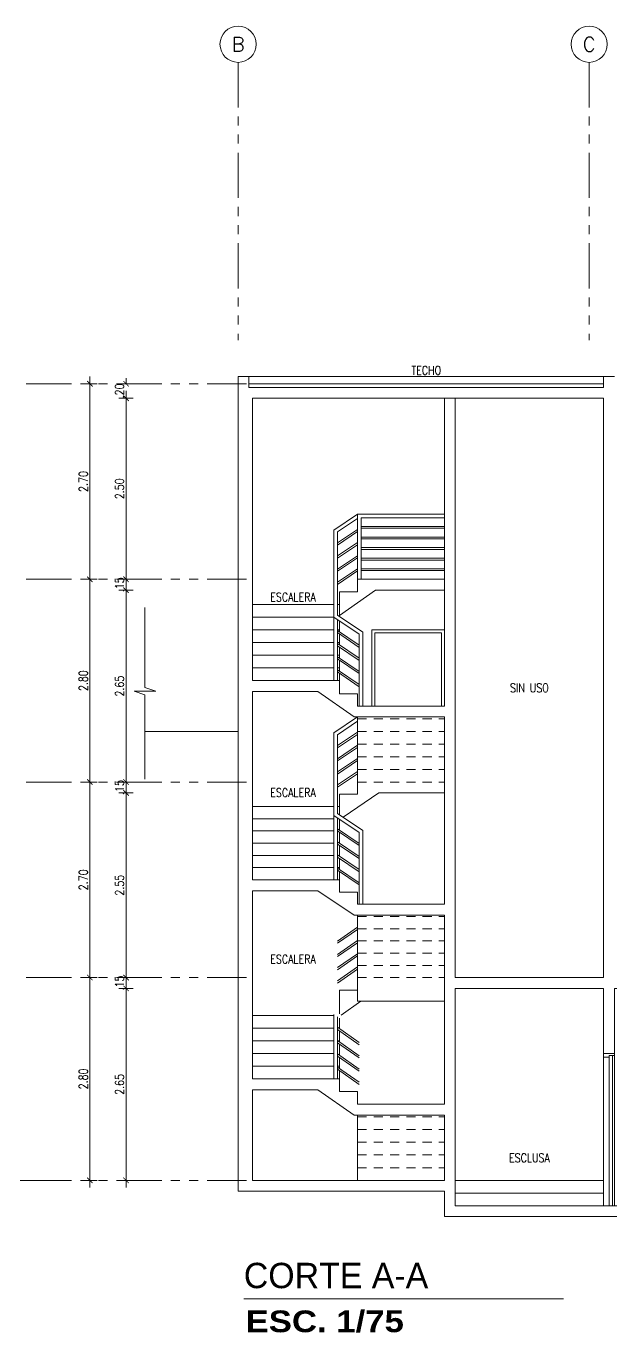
# Model space of a CAD drawing. Header units: millimetres. Extents: x 2085 to 2829, y 1347 to 1643.
# Drawn here: x 2271.79 to 2279.87, y 1400.37 to 1418.41 of the extents above; entities that cross this region are included whole.
import ezdxf
from ezdxf.enums import TextEntityAlignment as Align

# ---------------------------------------------------------------- set-up
doc = ezdxf.new("R2010")
doc.units = ezdxf.units.MM
for name, pattern in [('HIDDEN2', [0.1875, 0.125, -0.0625]), ('PHANTOM', [2.5, 1.25, -0.25, 0.25, -0.25, 0.25, -0.25]), ('PHANTOM2', [1.25, 0.625, -0.125, 0.125, -0.125, 0.125, -0.125])]:
    doc.linetypes.add(name, pattern=pattern)
doc.layers.get('0').update_dxf_attribs({"color": 251, "lineweight": 9})
doc.layers.get('DEFPOINTS').update_dxf_attribs({"color": 251, "lineweight": 9})
for name, color, linetype, lineweight in [('A-02', 251, 'Continuous', 9), ('A-03', 251, 'Continuous', 9), ('A-06', 251, 'Continuous', 9), ('A-BARANDAS', 251, 'Continuous', 9), ('A-COTAS EXT', 251, 'Continuous', 9), ('A-EJES', 251, 'PHANTOM', 9), ('A-LINEAS', 251, 'Continuous', 9), ('A-MURO BAJO', 251, 'Continuous', 9), ('A-MUROS', 251, 'Continuous', 9), ('A-NIVELES-NPT', 251, 'Continuous', 9), ('A-PROYECCIONES', 251, 'HIDDEN2', 9), ('A-PUERTAS', 251, 'Continuous', 9), ('A-TEXTO-AMBIENTES', 251, 'Continuous', 9), ('A-TEXTO-TITULOS', 251, 'Continuous', 9)]:
    doc.layers.add(name, color=color, linetype=linetype, lineweight=lineweight)
doc.styles.add('R160-75', font='ariblk.ttf', dxfattribs={"height": 0.6})
doc.styles.add('R175-75', font='GOTHIC.TTF', dxfattribs={"height": 0.4})
doc.styles.add('R80', font='romans.shx', dxfattribs={"width": 0.8, "oblique": 15, "height": 0.1})
doc.styles.add('ROMANS', font='romans.shx', dxfattribs={"width": 0.8})
doc.styles.add('TXT_COTAS', font='romans.shx', dxfattribs={"width": 0.8})
doc.dimstyles.new('DLP-COTA 75', dxfattribs={"dimtxt": 0.11, "dimasz": 0.075, "dimexe": 0.1, "dimexo": 0.1, "dimgap": 0.03, "dimtad": 2, "dimzin": 4, "dimdsep": 46, "dimtxsty": 'TXT_COTAS', "dimblk": 'ARCHTICK', "dimcen": 0, "dimdle": 0.1, "dimclrd": 256, "dimclre": 256, "dimclrt": 2, "dimadec": 0, "dimazin": 0, "dimtfac": 1, "dimtix": 1, "dimtofl": 0, "dimtmove": 2, "dimatfit": 3, "dimfxl": 0.1, "dimfxlon": 1, "dimtolj": 1, "dimtzin": 0, "dimlwd": 9, "dimlwe": 9, "dimarcsym": 0})

# ---------------------------------------------------------------- blocks, each defined once
blk = doc.blocks.new('_ArchTick')
at = {"color": 0, "linetype": 'ByBlock', "const_width": 0.15}
blk.add_lwpolyline([(-0.5, -0.5), (0.5, 0.5)], dxfattribs=at)
blk = doc.blocks.new('*D95')
at = {"layer": 'A-COTAS EXT', "lineweight": 9, "transparency": 16777216}
for p, q in [((2272.768, 1410.774), (2272.568, 1410.774)), ((2272.668, 1407.874), (2272.668, 1410.874)), ((2272.768, 1407.974), (2272.568, 1407.974))]:
    blk.add_line(p, q, dxfattribs=at)
at = {"layer": 'DEFPOINTS', "color": 0, "transparency": 16777216}
for p in [(2272.668, 1410.774), (2273.067, 1410.774), (2273.51, 1407.974)]:
    blk.add_point(p, dxfattribs=at)
at = {"layer": 'A-COTAS EXT', "lineweight": 9, "transparency": 16777216, "xscale": 0.075, "yscale": 0.075, "zscale": 0.075}
for p, rotation in [((2272.668, 1410.774), 90), ((2272.668, 1407.974), 270)]:
    blk.add_blockref('_ArchTick', p, dxfattribs=dict(at, rotation=rotation))
at = {"layer": 'A-COTAS EXT', "color": 2, "transparency": 16777216, "insert": (2272.578, 1409.374), "char_height": 0.12, "attachment_point": 5, "rotation": 90, "style": 'TXT_COTAS'}
blk.add_mtext('\\A1;2.80', dxfattribs=at)
blk = doc.blocks.new('*D96')
at = {"layer": 'A-COTAS EXT', "lineweight": 9, "transparency": 16777216}
for p, q in [((2273.168, 1407.874), (2273.168, 1410.724)), ((2273.268, 1410.624), (2273.068, 1410.624)), ((2273.268, 1407.974), (2273.068, 1407.974))]:
    blk.add_line(p, q, dxfattribs=at)
at = {"layer": 'DEFPOINTS', "color": 0, "transparency": 16777216}
for p in [(2273.168, 1410.624), (2273.51, 1410.624), (2273.51, 1407.974)]:
    blk.add_point(p, dxfattribs=at)
at = {"layer": 'A-COTAS EXT', "lineweight": 9, "transparency": 16777216, "xscale": 0.075, "yscale": 0.075, "zscale": 0.075}
for p, rotation in [((2273.168, 1410.624), 90), ((2273.168, 1407.974), 270)]:
    blk.add_blockref('_ArchTick', p, dxfattribs=dict(at, rotation=rotation))
at = {"layer": 'A-COTAS EXT', "color": 2, "transparency": 16777216, "insert": (2273.078, 1409.299), "char_height": 0.12, "attachment_point": 5, "rotation": 90, "style": 'TXT_COTAS'}
blk.add_mtext('\\A1;2.65', dxfattribs=at)
blk = doc.blocks.new('*D97')
at = {"layer": 'A-COTAS EXT', "lineweight": 9, "transparency": 16777216}
for p, q in [((2273.268, 1410.774), (2273.068, 1410.774)), ((2273.168, 1410.774), (2273.168, 1410.849)), ((2273.268, 1410.624), (2273.068, 1410.624)), ((2273.168, 1410.624), (2273.168, 1410.549))]:
    blk.add_line(p, q, dxfattribs=at)
at = {"layer": 'DEFPOINTS', "color": 0, "transparency": 16777216}
for p in [(2273.168, 1410.774), (2273.5, 1410.774), (2273.51, 1410.624)]:
    blk.add_point(p, dxfattribs=at)
at = {"layer": 'A-COTAS EXT', "lineweight": 9, "transparency": 16777216, "xscale": 0.075, "yscale": 0.075, "zscale": 0.075}
for p, rotation in [((2273.168, 1410.774), 270), ((2273.168, 1410.624), 90)]:
    blk.add_blockref('_ArchTick', p, dxfattribs=dict(at, rotation=rotation))
at = {"layer": 'A-COTAS EXT', "color": 2, "transparency": 16777216, "insert": (2273.078, 1410.699), "char_height": 0.12, "attachment_point": 5, "rotation": 90, "style": 'TXT_COTAS'}
blk.add_mtext('\\A1;.15', dxfattribs=at)
blk = doc.blocks.new('*D98')
at = {"layer": 'A-COTAS EXT', "lineweight": 9, "transparency": 16777216}
for p, q in [((2272.668, 1405.174), (2272.668, 1408.074)), ((2272.768, 1407.974), (2272.568, 1407.974)), ((2272.768, 1405.274), (2272.568, 1405.274))]:
    blk.add_line(p, q, dxfattribs=at)
at = {"layer": 'DEFPOINTS', "color": 0, "transparency": 16777216}
for p in [(2272.668, 1407.974), (2273.067, 1407.974), (2273.51, 1405.274)]:
    blk.add_point(p, dxfattribs=at)
at = {"layer": 'A-COTAS EXT', "lineweight": 9, "transparency": 16777216, "xscale": 0.075, "yscale": 0.075, "zscale": 0.075}
for p, rotation in [((2272.668, 1407.974), 90), ((2272.668, 1405.274), 270)]:
    blk.add_blockref('_ArchTick', p, dxfattribs=dict(at, rotation=rotation))
at = {"layer": 'A-COTAS EXT', "color": 2, "transparency": 16777216, "insert": (2272.578, 1406.624), "char_height": 0.12, "attachment_point": 5, "rotation": 90, "style": 'TXT_COTAS'}
blk.add_mtext('\\A1;2.70', dxfattribs=at)
blk = doc.blocks.new('*D99')
at = {"layer": 'A-COTAS EXT', "lineweight": 9, "transparency": 16777216}
for p, q in [((2273.168, 1405.174), (2273.168, 1407.924)), ((2273.268, 1407.824), (2273.068, 1407.824)), ((2273.268, 1405.274), (2273.068, 1405.274))]:
    blk.add_line(p, q, dxfattribs=at)
at = {"layer": 'DEFPOINTS', "color": 0, "transparency": 16777216}
for p in [(2273.168, 1407.824), (2273.51, 1407.824), (2273.51, 1405.274)]:
    blk.add_point(p, dxfattribs=at)
at = {"layer": 'A-COTAS EXT', "lineweight": 9, "transparency": 16777216, "xscale": 0.075, "yscale": 0.075, "zscale": 0.075}
for p, rotation in [((2273.168, 1407.824), 90), ((2273.168, 1405.274), 270)]:
    blk.add_blockref('_ArchTick', p, dxfattribs=dict(at, rotation=rotation))
at = {"layer": 'A-COTAS EXT', "color": 2, "transparency": 16777216, "insert": (2273.078, 1406.549), "char_height": 0.12, "attachment_point": 5, "rotation": 90, "style": 'TXT_COTAS'}
blk.add_mtext('\\A1;2.55', dxfattribs=at)
blk = doc.blocks.new('*D100')
at = {"layer": 'A-COTAS EXT', "lineweight": 9, "transparency": 16777216}
for p, q in [((2273.168, 1407.974), (2273.168, 1408.049)), ((2273.268, 1407.974), (2273.068, 1407.974)), ((2273.268, 1407.824), (2273.068, 1407.824)), ((2273.168, 1407.824), (2273.168, 1407.749))]:
    blk.add_line(p, q, dxfattribs=at)
at = {"layer": 'DEFPOINTS', "color": 0, "transparency": 16777216}
for p in [(2273.168, 1407.974), (2273.5, 1407.974), (2273.51, 1407.824)]:
    blk.add_point(p, dxfattribs=at)
at = {"layer": 'A-COTAS EXT', "lineweight": 9, "transparency": 16777216, "xscale": 0.075, "yscale": 0.075, "zscale": 0.075}
for p, rotation in [((2273.168, 1407.974), 270), ((2273.168, 1407.824), 90)]:
    blk.add_blockref('_ArchTick', p, dxfattribs=dict(at, rotation=rotation))
at = {"layer": 'A-COTAS EXT', "color": 2, "transparency": 16777216, "insert": (2273.078, 1407.899), "char_height": 0.12, "attachment_point": 5, "rotation": 90, "style": 'TXT_COTAS'}
blk.add_mtext('\\A1;.15', dxfattribs=at)
blk = doc.blocks.new('*D101')
at = {"layer": 'A-COTAS EXT', "lineweight": 9, "transparency": 16777216}
for p, q in [((2272.768, 1413.474), (2272.568, 1413.474)), ((2272.668, 1410.674), (2272.668, 1413.574)), ((2272.768, 1410.774), (2272.568, 1410.774))]:
    blk.add_line(p, q, dxfattribs=at)
at = {"layer": 'DEFPOINTS', "color": 0, "transparency": 16777216}
for p in [(2272.668, 1413.474), (2273.067, 1413.474), (2273.51, 1410.774)]:
    blk.add_point(p, dxfattribs=at)
at = {"layer": 'A-COTAS EXT', "lineweight": 9, "transparency": 16777216, "xscale": 0.075, "yscale": 0.075, "zscale": 0.075}
for p, rotation in [((2272.668, 1413.474), 90), ((2272.668, 1410.774), 270)]:
    blk.add_blockref('_ArchTick', p, dxfattribs=dict(at, rotation=rotation))
at = {"layer": 'A-COTAS EXT', "color": 2, "transparency": 16777216, "insert": (2272.578, 1412.124), "char_height": 0.12, "attachment_point": 5, "rotation": 90, "style": 'TXT_COTAS'}
blk.add_mtext('\\A1;2.70', dxfattribs=at)
blk = doc.blocks.new('*D102')
at = {"layer": 'A-COTAS EXT', "lineweight": 9, "transparency": 16777216}
for p, q in [((2273.268, 1413.274), (2273.068, 1413.274)), ((2273.168, 1410.674), (2273.168, 1413.374)), ((2273.268, 1410.774), (2273.068, 1410.774))]:
    blk.add_line(p, q, dxfattribs=at)
at = {"layer": 'DEFPOINTS', "color": 0, "transparency": 16777216}
for p in [(2273.168, 1413.274), (2273.51, 1413.274, 0), (2273.51, 1410.774)]:
    blk.add_point(p, dxfattribs=at)
at = {"layer": 'A-COTAS EXT', "lineweight": 9, "transparency": 16777216, "xscale": 0.075, "yscale": 0.075, "zscale": 0.075}
for p, rotation in [((2273.168, 1413.274), 90), ((2273.168, 1410.774), 270)]:
    blk.add_blockref('_ArchTick', p, dxfattribs=dict(at, rotation=rotation))
at = {"layer": 'A-COTAS EXT', "color": 2, "transparency": 16777216, "insert": (2273.078, 1412.024), "char_height": 0.12, "attachment_point": 5, "rotation": 90, "style": 'TXT_COTAS'}
blk.add_mtext('\\A1;2.50', dxfattribs=at)
blk = doc.blocks.new('*D125')
at = {"layer": 'A-COTAS EXT', "lineweight": 9, "transparency": 16777216}
for p, q in [((2273.268, 1413.474), (2273.068, 1413.474)), ((2273.168, 1413.474), (2273.168, 1413.549)), ((2273.268, 1413.274), (2273.068, 1413.274)), ((2273.168, 1413.274), (2273.168, 1413.199))]:
    blk.add_line(p, q, dxfattribs=at)
at = {"layer": 'DEFPOINTS', "color": 0, "transparency": 16777216}
for p in [(2273.168, 1413.474), (2273.51, 1413.474), (2273.51, 1413.274)]:
    blk.add_point(p, dxfattribs=at)
at = {"layer": 'A-COTAS EXT', "lineweight": 9, "transparency": 16777216, "xscale": 0.075, "yscale": 0.075, "zscale": 0.075}
for p, rotation in [((2273.168, 1413.474), 270), ((2273.168, 1413.274), 90)]:
    blk.add_blockref('_ArchTick', p, dxfattribs=dict(at, rotation=rotation))
at = {"layer": 'A-COTAS EXT', "color": 2, "transparency": 16777216, "insert": (2273.078, 1413.374), "char_height": 0.12, "attachment_point": 5, "rotation": 90, "style": 'TXT_COTAS'}
blk.add_mtext('\\A1;.20', dxfattribs=at)
blk = doc.blocks.new('SIM NIVEL PLANTA')
at = {"linetype": 'Continuous'}
h = blk.add_hatch(dxfattribs=at)
h.set_pattern_fill('_USER', color=256, scale=0.099996, angle=45, style=0, pattern_type=0)
h.set_pattern_definition([(45, (35396.10581, 26516.4892), (-0.0707080889, 0.0707080889), [])])
h.paths.add_polyline_path([(-17.03, 0), (-15.53, 0, 0.409209), (-17.03, 1.47)])
h.paths.add_polyline_path([(-18.53, 0, 0.419236), (-17.03, -1.53), (-17.03, 0)])
for p, q in [((-17.03, -3.97), (-17.03, 3.72)), ((4.81, 0), (-20, 0))]:
    blk.add_line(p, q)
blk.add_circle((-17.03, -0.03), 1.5, dxfattribs=at)
at = {"style": 'R80'}
blk.add_attdef('N.P.T.+0.00', text='', height=2.03, dxfattribs=at).set_placement((-5.83, 2.01), align=Align.MIDDLE_CENTER)
blk = doc.blocks.new('*D126')
at = {"layer": 'A-COTAS EXT', "lineweight": 9, "transparency": 16777216}
for p, q in [((2273.168, 1405.274), (2273.168, 1405.349)), ((2273.268, 1405.274), (2273.068, 1405.274)), ((2273.268, 1405.124), (2273.068, 1405.124)), ((2273.168, 1405.124), (2273.168, 1405.049))]:
    blk.add_line(p, q, dxfattribs=at)
at = {"layer": 'DEFPOINTS', "color": 0, "transparency": 16777216}
for p in [(2273.51, 1405.274), (2273.168, 1405.124), (2273.48, 1405.124)]:
    blk.add_point(p, dxfattribs=at)
at = {"layer": 'A-COTAS EXT', "lineweight": 9, "transparency": 16777216, "xscale": 0.075, "yscale": 0.075, "zscale": 0.075}
for p, rotation in [((2273.168, 1405.274), 270), ((2273.168, 1405.124), 90)]:
    blk.add_blockref('_ArchTick', p, dxfattribs=dict(at, rotation=rotation))
at = {"layer": 'A-COTAS EXT', "color": 2, "transparency": 16777216, "insert": (2273.078, 1405.199), "char_height": 0.12, "attachment_point": 5, "rotation": 90, "style": 'TXT_COTAS'}
blk.add_mtext('\\A1;.15', dxfattribs=at)
blk = doc.blocks.new('*D127')
at = {"layer": 'A-COTAS EXT', "lineweight": 9, "transparency": 16777216}
for p, q in [((2273.168, 1405.224), (2273.168, 1402.374)), ((2273.268, 1405.124), (2273.068, 1405.124)), ((2273.268, 1402.474), (2273.068, 1402.474))]:
    blk.add_line(p, q, dxfattribs=at)
at = {"layer": 'DEFPOINTS', "color": 0, "transparency": 16777216}
for p in [(2273.48, 1405.124), (2273.168, 1402.474), (2273.858, 1402.474)]:
    blk.add_point(p, dxfattribs=at)
at = {"layer": 'A-COTAS EXT', "lineweight": 9, "transparency": 16777216, "xscale": 0.075, "yscale": 0.075, "zscale": 0.075}
for p, rotation in [((2273.168, 1405.124), 90), ((2273.168, 1402.474), 270)]:
    blk.add_blockref('_ArchTick', p, dxfattribs=dict(at, rotation=rotation))
at = {"layer": 'A-COTAS EXT', "color": 2, "transparency": 16777216, "insert": (2273.078, 1403.799), "char_height": 0.12, "attachment_point": 5, "rotation": 90, "style": 'TXT_COTAS'}
blk.add_mtext('\\A1;2.65', dxfattribs=at)
blk = doc.blocks.new('*D141')
at = {"layer": 'A-COTAS EXT', "lineweight": 9, "transparency": 16777216}
for p, q in [((2272.668, 1405.374), (2272.668, 1402.374)), ((2272.768, 1405.274), (2272.568, 1405.274)), ((2272.768, 1402.474), (2272.568, 1402.474))]:
    blk.add_line(p, q, dxfattribs=at)
at = {"layer": 'DEFPOINTS', "color": 0, "transparency": 16777216}
for p in [(2273.51, 1405.274), (2272.668, 1402.474), (2273.31, 1402.474)]:
    blk.add_point(p, dxfattribs=at)
at = {"layer": 'A-COTAS EXT', "lineweight": 9, "transparency": 16777216, "xscale": 0.075, "yscale": 0.075, "zscale": 0.075}
for p, rotation in [((2272.668, 1405.274), 90), ((2272.668, 1402.474), 270)]:
    blk.add_blockref('_ArchTick', p, dxfattribs=dict(at, rotation=rotation))
at = {"layer": 'A-COTAS EXT', "color": 2, "transparency": 16777216, "insert": (2272.578, 1403.874), "char_height": 0.12, "attachment_point": 5, "rotation": 90, "style": 'TXT_COTAS'}
blk.add_mtext('\\A1;2.80', dxfattribs=at)
blk = doc.blocks.new('PV_C')
at = {"layer": 'A-03'}
blk.add_lwpolyline([(-0.15, 0), (0, 0), (0, 2.1), (-0.15, 2.1)], close=True, dxfattribs=at)
at = {"layer": 'A-06'}
for points in [[(0, 2.1), (-0.15, 2.1), (-0.15, 2.05), (-0.075, 2.05), (-0.075, 2.075), (0, 2.075)], [(-0.025, 0), (-0.075, 0), (-0.075, 2.075), (-0.025, 2.075)]]:
    blk.add_lwpolyline(points, close=True, dxfattribs=at)

msp = doc.modelspace()

# ---------------------------------------------------------------- linework, layer by layer
at = {"color": 8}
msp.add_line((2274.866, 1413.574), (2279.766, 1413.574), dxfattribs=at)
at = {"color": 6}
for p, q in [((2276.041, 1411.454), (2276.366, 1411.674)), ((2276.041, 1411.454), (2276.041, 1410.251)), ((2276.091, 1411.428), (2276.366, 1411.613)), ((2276.091, 1411.277), (2276.366, 1411.462)), ((2276.091, 1411.247), (2276.366, 1411.432)), ((2276.091, 1411.428), (2276.091, 1410.278)), ((2276.091, 1411.096), (2276.366, 1411.281)), ((2276.091, 1411.066), (2276.366, 1411.251)), ((2276.091, 1410.915), (2276.366, 1411.1)), ((2276.091, 1410.885), (2276.366, 1411.07)), ((2276.091, 1410.734), (2276.366, 1410.919)), ((2276.091, 1410.704), (2276.366, 1410.889)), ((2276.041, 1410.251), (2276.391, 1410.015)), ((2276.041, 1410.251), (2276.041, 1409.374)), ((2276.091, 1410.278), (2276.441, 1410.042)), ((2276.091, 1410.218), (2276.091, 1409.374)), ((2276.091, 1410.067), (2276.391, 1409.864)), ((2276.091, 1410.037), (2276.391, 1409.834)), ((2276.391, 1410.015), (2276.391, 1409.024)), ((2276.441, 1410.042), (2276.441, 1409.024)), ((2276.091, 1409.886), (2276.391, 1409.683)), ((2276.091, 1409.856), (2276.391, 1409.653)), ((2276.091, 1409.705), (2276.391, 1409.502)), ((2276.091, 1409.675), (2276.391, 1409.472)), ((2276.091, 1409.524), (2276.391, 1409.321)), ((2276.091, 1409.494), (2276.391, 1409.291)), ((2276.041, 1408.654), (2276.366, 1408.874)), ((2276.091, 1408.628), (2276.366, 1408.813)), ((2276.041, 1408.654), (2276.041, 1407.636)), ((2276.091, 1408.477), (2276.366, 1408.662)), ((2276.091, 1408.447), (2276.366, 1408.632)), ((2276.091, 1408.628), (2276.091, 1407.636)), ((2276.091, 1408.296), (2276.366, 1408.481)), ((2276.091, 1408.266), (2276.366, 1408.451)), ((2276.091, 1408.115), (2276.366, 1408.3)), ((2276.091, 1408.085), (2276.366, 1408.27)), ((2276.091, 1407.934), (2276.366, 1408.119)), ((2276.091, 1407.904), (2276.366, 1408.089)), ((2276.041, 1407.636), (2276.041, 1406.624)), ((2276.041, 1407.514), (2276.391, 1407.278)), ((2276.091, 1407.636), (2276.091, 1407.54)), ((2276.091, 1407.54), (2276.441, 1407.304)), ((2276.091, 1407.48), (2276.091, 1406.624)), ((2276.091, 1407.329), (2276.391, 1407.127)), ((2276.091, 1407.299), (2276.391, 1407.097)), ((2276.441, 1407.304), (2276.441, 1406.286)), ((2276.091, 1407.148), (2276.391, 1406.946)), ((2276.091, 1407.118), (2276.391, 1406.916)), ((2276.391, 1407.278), (2276.391, 1406.286)), ((2276.091, 1406.967), (2276.391, 1406.765)), ((2276.091, 1406.937), (2276.391, 1406.735)), ((2276.038, 1406.792), (2276.041, 1406.79)), ((2276.091, 1406.786), (2276.391, 1406.584)), ((2276.091, 1406.756), (2276.391, 1406.554)), ((2276.091, 1405.778), (2276.366, 1405.97)), ((2276.091, 1405.747), (2276.366, 1405.94)), ((2276.091, 1405.594), (2276.366, 1405.787)), ((2276.091, 1405.564), (2276.366, 1405.756)), ((2276.091, 1405.411), (2276.366, 1405.604)), ((2276.091, 1405.381), (2276.366, 1405.573)), ((2276.091, 1405.228), (2276.366, 1405.421)), ((2276.091, 1405.198), (2276.366, 1405.39)), ((2276.041, 1403.874), (2276.041, 1404.765)), ((2276.091, 1403.874), (2276.091, 1404.73)), ((2276.391, 1404.378), (2276.091, 1404.588)), ((2276.391, 1404.347), (2276.091, 1404.557)), ((2276.391, 1404.194), (2276.091, 1404.404)), ((2276.391, 1404.164), (2276.091, 1404.374)), ((2276.391, 1404.011), (2276.091, 1404.221)), ((2276.391, 1403.981), (2276.091, 1404.191)), ((2276.391, 1403.828), (2276.091, 1404.038)), ((2276.391, 1403.798), (2276.091, 1404.008))]:
    msp.add_line(p, q, dxfattribs=at)
at = {"layer": 'A-BARANDAS'}
for p, q in [((2277.566, 1411.674), (2276.366, 1411.674)), ((2276.366, 1411.674), (2276.366, 1410.774)), ((2277.566, 1411.624), (2276.416, 1411.624)), ((2276.416, 1411.624), (2276.416, 1410.774)), ((2277.566, 1411.503), (2276.416, 1411.503)), ((2277.566, 1411.478), (2276.416, 1411.478)), ((2276.416, 1411.357), (2277.566, 1411.357)), ((2276.416, 1411.332), (2277.566, 1411.332)), ((2276.416, 1411.211), (2277.566, 1411.211)), ((2276.416, 1411.186), (2277.566, 1411.186)), ((2276.416, 1411.065), (2277.566, 1411.065)), ((2276.416, 1411.04), (2277.566, 1411.04)), ((2276.416, 1410.919), (2277.566, 1410.919)), ((2276.416, 1410.894), (2277.566, 1410.894))]:
    msp.add_line(p, q, dxfattribs=at)
at = {"layer": 'A-EJES', "ltscale": 0.5}
for p, q in [((2271.788, 1413.474), (2274.832, 1413.474)), ((2271.788, 1410.774), (2274.832, 1410.774)), ((2271.788, 1407.974), (2274.832, 1407.974)), ((2271.788, 1405.274), (2274.832, 1405.274)), ((2271.788, 1402.474), (2274.832, 1402.474))]:
    msp.add_line(p, q, dxfattribs=at)
at = {"layer": 'A-EJES', "linetype": 'PHANTOM2'}
for points in [[(2274.716, 1417.915), (2274.716, 1414.074)], [(2279.566, 1417.915), (2279.566, 1414.074)]]:
    msp.add_lwpolyline(points, dxfattribs=at)
at = {"layer": 'A-EJES', "linetype": 'Continuous'}
for centre in [(2274.716, 1418.162, 0), (2279.566, 1418.162, 0)]:
    msp.add_circle(centre, 0.25, dxfattribs=at)
at = {"layer": 'A-LINEAS', "linetype": 'Continuous'}
msp.add_lwpolyline([(2273.429, 1408.016), (2273.429, 1409.18), (2273.279, 1409.23), (2273.579, 1409.23), (2273.429, 1409.28), (2273.429, 1410.384)], dxfattribs=at)
at = {"layer": 'A-MURO BAJO'}
for p, q in [((2274.866, 1413.474), (2279.766, 1413.474)), ((2276.366, 1410.774), (2277.566, 1410.774)), ((2276.366, 1410.599), (2276.366, 1410.774)), ((2276.616, 1410.624), (2276.116, 1410.274)), ((2276.116, 1410.261), (2276.116, 1410.599)), ((2276.116, 1410.599), (2276.366, 1410.599)), ((2276.616, 1410.624), (2277.566, 1410.624)), ((2276.041, 1410.424), (2274.916, 1410.424)), ((2276.116, 1410.424), (2276.091, 1410.424)), ((2276.045, 1410.249), (2274.916, 1410.249)), ((2276.116, 1410.05), (2276.116, 1410.201)), ((2276.041, 1410.074), (2274.916, 1410.074)), ((2276.116, 1410.074), (2276.091, 1410.074)), ((2276.092, 1409.999), (2276.091, 1409.999)), ((2276.116, 1409.869), (2276.116, 1410.02)), ((2276.041, 1409.899), (2274.916, 1409.899)), ((2276.116, 1409.899), (2276.091, 1409.899)), ((2276.116, 1409.688), (2276.116, 1409.839)), ((2276.041, 1409.724), (2274.916, 1409.724)), ((2276.116, 1409.724), (2276.091, 1409.724)), ((2276.116, 1409.507), (2276.116, 1409.658)), ((2276.041, 1409.549), (2274.916, 1409.549)), ((2276.116, 1409.549), (2276.091, 1409.549)), ((2276.116, 1409.374), (2276.116, 1409.477)), ((2276.366, 1408.874), (2276.366, 1407.974)), ((2276.366, 1407.805), (2276.366, 1407.974)), ((2276.116, 1407.524), (2276.116, 1407.805)), ((2276.116, 1407.805), (2276.366, 1407.805)), ((2276.662, 1407.824), (2276.167, 1407.489)), ((2276.662, 1407.824), (2277.566, 1407.824)), ((2276.041, 1407.636), (2274.916, 1407.636)), ((2276.116, 1407.636), (2276.091, 1407.636)), ((2276.041, 1407.467), (2274.916, 1407.467)), ((2276.041, 1407.299), (2274.916, 1407.299)), ((2276.092, 1407.299), (2276.091, 1407.299)), ((2276.116, 1407.312), (2276.116, 1407.463)), ((2276.122, 1407.459), (2276.116, 1407.455)), ((2276.041, 1407.13), (2274.916, 1407.13)), ((2276.116, 1407.131), (2276.116, 1407.282)), ((2276.041, 1406.961), (2274.916, 1406.961)), ((2276.116, 1406.961), (2276.101, 1406.961)), ((2276.116, 1406.95), (2276.116, 1407.101)), ((2276.041, 1406.792), (2274.916, 1406.792)), ((2276.116, 1406.792), (2276.091, 1406.792)), ((2276.116, 1406.769), (2276.116, 1406.92)), ((2276.116, 1406.624), (2276.116, 1406.739)), ((2276.366, 1406.136), (2276.366, 1404.949)), ((2276.14, 1404.757), (2276.414, 1404.949)), ((2276.366, 1404.949), (2277.566, 1404.949)), ((2274.916, 1404.749), (2276.041, 1404.749)), ((2274.916, 1404.574), (2276.041, 1404.574)), ((2276.111, 1404.574), (2276.116, 1404.574)), ((2274.916, 1404.399), (2276.041, 1404.399)), ((2274.916, 1404.224), (2276.041, 1404.224)), ((2276.1, 1404.399), (2276.116, 1404.399)), ((2274.916, 1404.049), (2276.041, 1404.049)), ((2276.091, 1404.049), (2276.116, 1404.049)), ((2276.366, 1403.374), (2276.366, 1402.474))]:
    msp.add_line(p, q, dxfattribs=at)
for points in [[(2276.116, 1404.774), (2276.116, 1405.099), (2276.366, 1405.099)], [(2276.116, 1404.57), (2276.116, 1404.712)], [(2276.116, 1404.387), (2276.116, 1404.54)], [(2276.116, 1404.204), (2276.116, 1404.356)], [(2276.116, 1404.021), (2276.116, 1404.173)], [(2276.116, 1403.874), (2276.116, 1403.99)], [(2277.716, 1402.474), (2279.766, 1402.474)], [(2277.716, 1402.299), (2279.766, 1402.299)]]:
    msp.add_lwpolyline(points, dxfattribs=at)
at = {"layer": 'A-MUROS'}
for p, q in [((2274.716, 1402.324), (2274.716, 1413.574)), ((2274.866, 1413.574), (2274.716, 1413.574)), ((2274.866, 1413.424), (2274.866, 1413.574)), ((2279.766, 1413.424), (2279.766, 1413.574)), ((2279.766, 1413.574), (2279.916, 1413.574)), ((2274.866, 1413.424), (2279.766, 1413.424)), ((2274.916, 1409.374), (2274.916, 1413.274)), ((2274.916, 1413.274), (2279.766, 1413.274)), ((2277.566, 1413.274), (2277.566, 1409.024)), ((2277.716, 1413.274), (2277.716, 1407.974)), ((2279.766, 1413.274), (2279.766, 1405.274)), ((2274.916, 1406.624), (2274.916, 1409.224)), ((2274.916, 1409.224), (2275.82, 1409.224)), ((2275.82, 1409.224), (2276.32, 1408.874)), ((2276.32, 1408.874), (2277.566, 1408.874)), ((2277.566, 1408.874), (2277.566, 1406.286)), ((2274.716, 1408.674), (2273.429, 1408.674)), ((2277.716, 1407.974), (2277.716, 1405.274)), ((2277.716, 1405.274), (2279.766, 1405.274)), ((2277.566, 1401.974), (2291.166, 1401.974))]:
    msp.add_line(p, q, dxfattribs=at)
at = {"layer": 'A-MUROS', "color": 251}
for points in [[(2277.566, 1409.024), (2276.366, 1409.024), (2276.366, 1409.19), (2276.116, 1409.19), (2276.116, 1409.374), (2274.916, 1409.374)], [(2277.566, 1406.286), (2276.366, 1406.286), (2276.366, 1406.455), (2276.116, 1406.455), (2276.116, 1406.624), (2274.916, 1406.624)], [(2279.766, 1405.124), (2277.716, 1405.124), (2277.716, 1402.124), (2290.766, 1402.124), (2290.766, 1405.124), (2279.916, 1405.124), (2279.916, 1404.224), (2279.766, 1404.224), (2279.766, 1405.124)], [(2277.566, 1401.974), (2277.566, 1402.324), (2274.716, 1402.324)]]:
    msp.add_lwpolyline(points, dxfattribs=at)
for points in [[(2277.566, 1406.136), (2277.566, 1403.524), (2276.366, 1403.524), (2276.366, 1403.699), (2276.116, 1403.699), (2276.116, 1403.874), (2274.916, 1403.874), (2274.916, 1406.474), (2275.82, 1406.474), (2276.32, 1406.136)], [(2274.916, 1402.474), (2274.916, 1403.724), (2275.819, 1403.724), (2276.319, 1403.374), (2277.566, 1403.374), (2277.566, 1402.474)]]:
    msp.add_lwpolyline(points, close=True, dxfattribs=at)
at = {"layer": 'A-PROYECCIONES'}
for p, q in [((2276.366, 1408.849), (2277.566, 1408.849)), ((2276.366, 1408.674), (2277.566, 1408.674)), ((2276.366, 1408.499), (2277.566, 1408.499)), ((2276.366, 1408.324), (2277.566, 1408.324)), ((2276.366, 1408.149), (2277.566, 1408.149)), ((2276.366, 1407.974), (2277.566, 1407.974)), ((2276.366, 1406.117), (2277.566, 1406.117)), ((2276.366, 1405.949), (2277.566, 1405.949)), ((2276.366, 1405.78), (2277.566, 1405.78)), ((2276.366, 1405.611), (2277.566, 1405.611)), ((2276.366, 1405.442), (2277.566, 1405.442)), ((2276.366, 1405.274), (2277.566, 1405.274)), ((2276.366, 1403.349), (2277.566, 1403.349)), ((2276.366, 1403.174), (2277.566, 1403.174)), ((2276.366, 1402.999), (2277.566, 1402.999)), ((2276.366, 1402.824), (2277.566, 1402.824)), ((2276.366, 1402.649), (2277.566, 1402.649))]:
    msp.add_line(p, q, dxfattribs=at)
at = {"layer": 'A-PUERTAS', "color": 4}
msp.add_lwpolyline([(2276.566, 1409.024), (2276.566, 1410.074), (2277.566, 1410.074), (2277.566, 1409.024)], dxfattribs=at)
at = {"layer": 'A-PUERTAS', "color": 7}
msp.add_lwpolyline([(2276.606, 1409.024), (2276.606, 1410.034), (2277.526, 1410.034), (2277.526, 1409.024)], dxfattribs=at)
at = {"layer": 'A-TEXTO-TITULOS', "color": 1}
msp.add_lwpolyline([(2274.795, 1400.84), (2279.213, 1400.84)], dxfattribs=at)

# ---------------------------------------------------------------- block references
at = {"layer": 'A-02'}
msp.add_blockref('PV_C', (2279.916, 1402.124), dxfattribs=at)
at = {"layer": 'A-NIVELES-NPT', "xscale": 0.075, "yscale": 0.075, "zscale": 0.075}
msp.add_blockref('SIM NIVEL PLANTA', (2271.427, 1402.474), dxfattribs=at).add_auto_attribs({'N.P.T.+0.00': 'N.P.T.-0.20'})

# ---------------------------------------------------------------- texts
at = {"layer": 'A-EJES', "color": 1, "linetype": 'Continuous', "style": 'ROMANS'}
for s, p in [('B', (2274.716, 1418.162, 0)), ('C', (2279.566, 1418.162, 0))]:
    msp.add_text(s, height=0.2, dxfattribs=at).set_placement(p, align=Align.MIDDLE_CENTER)
at = {"layer": 'A-TEXTO-AMBIENTES', "style": 'ROMANS', "width": 0.8}
for s, p in [('TECHO', (2277.316, 1413.599, 0)), ('ESCALERA', (2275.475, 1410.468)), ('ESCALERA', (2275.475, 1407.768)), ('ESCALERA', (2275.475, 1405.468))]:
    msp.add_text(s, height=0.12, dxfattribs=at).set_placement(p, align=Align.CENTER)
msp.add_text('SIN USO', height=0.12, dxfattribs=at).set_placement((2278.741, 1409.274), align=Align.MIDDLE_CENTER)
at = {"layer": 'A-TEXTO-AMBIENTES', "lineweight": 9, "insert": (2278.741, 1402.844), "char_height": 0.12, "width": 1.06128, "attachment_point": 2, "style": 'ROMANS'}
msp.add_mtext('ESCLUSA', dxfattribs=at)
at = {"layer": 'A-TEXTO-TITULOS', "color": 1, "insert": (2274.795, 1401.335, 0), "char_height": 0.35, "width": 3.60919, "attachment_point": 1, "style": 'R175-75'}
msp.add_mtext('CORTE A-A', dxfattribs=at)
at = {"layer": 'A-TEXTO-TITULOS', "color": 3, "insert": (2274.82, 1400.677, 0), "char_height": 0.3, "width": 10.72512, "attachment_point": 1, "style": 'R160-75'}
msp.add_mtext('ESC. 1/75', dxfattribs=at)

# ---------------------------------------------------------------- dimensions: what is measured, and where the dimension line sits
at = {"layer": 'A-COTAS EXT'}
for base, p1, p2, picture, middle in [((2272.668, 1413.474, 0), (2273.51, 1410.774, 0), (2273.067, 1413.474, 0), '*D101', (2272.578, 1412.124, 0)), ((2273.168, 1413.474), (2273.51, 1413.274), (2273.51, 1413.474), '*D125', (2273.078, 1413.374)), ((2273.168, 1413.274, 0), (2273.51, 1410.774, 0), (2273.51, 1413.274), '*D102', (2273.078, 1412.024, 0)), ((2272.668, 1410.774, 0), (2273.51, 1407.974, 0), (2273.067, 1410.774, 0), '*D95', (2272.578, 1409.374, 0)), ((2273.168, 1410.774, 0), (2273.51, 1410.624, 0), (2273.5, 1410.774, 0), '*D97', (2273.078, 1410.699, 0)), ((2273.168, 1410.624, 0), (2273.51, 1407.974, 0), (2273.51, 1410.624, 0), '*D96', (2273.078, 1409.299, 0)), ((2272.668, 1407.974), (2273.51, 1405.274), (2273.067, 1407.974), '*D98', (2272.578, 1406.624)), ((2273.168, 1407.974), (2273.51, 1407.824), (2273.5, 1407.974), '*D100', (2273.078, 1407.899)), ((2273.168, 1407.824), (2273.51, 1405.274), (2273.51, 1407.824), '*D99', (2273.078, 1406.549)), ((2272.668, 1402.474), (2273.51, 1405.274), (2273.31, 1402.474), '*D141', (2272.578, 1403.874)), ((2273.168, 1405.124), (2273.51, 1405.274), (2273.48, 1405.124), '*D126', (2273.078, 1405.199)), ((2273.168, 1402.474), (2273.48, 1405.124), (2273.858, 1402.474), '*D127', (2273.078, 1403.799))]:
    dim = msp.add_linear_dim(base=base, p1=p1, p2=p2, angle=90, dimstyle='DLP-COTA 75', override={"dimtxt": 0.12}, dxfattribs=at)
    dim.commit()
    dim.dimension.update_dxf_attribs({"geometry": picture, "text_midpoint": middle})

doc.saveas('drawing.dxf')
